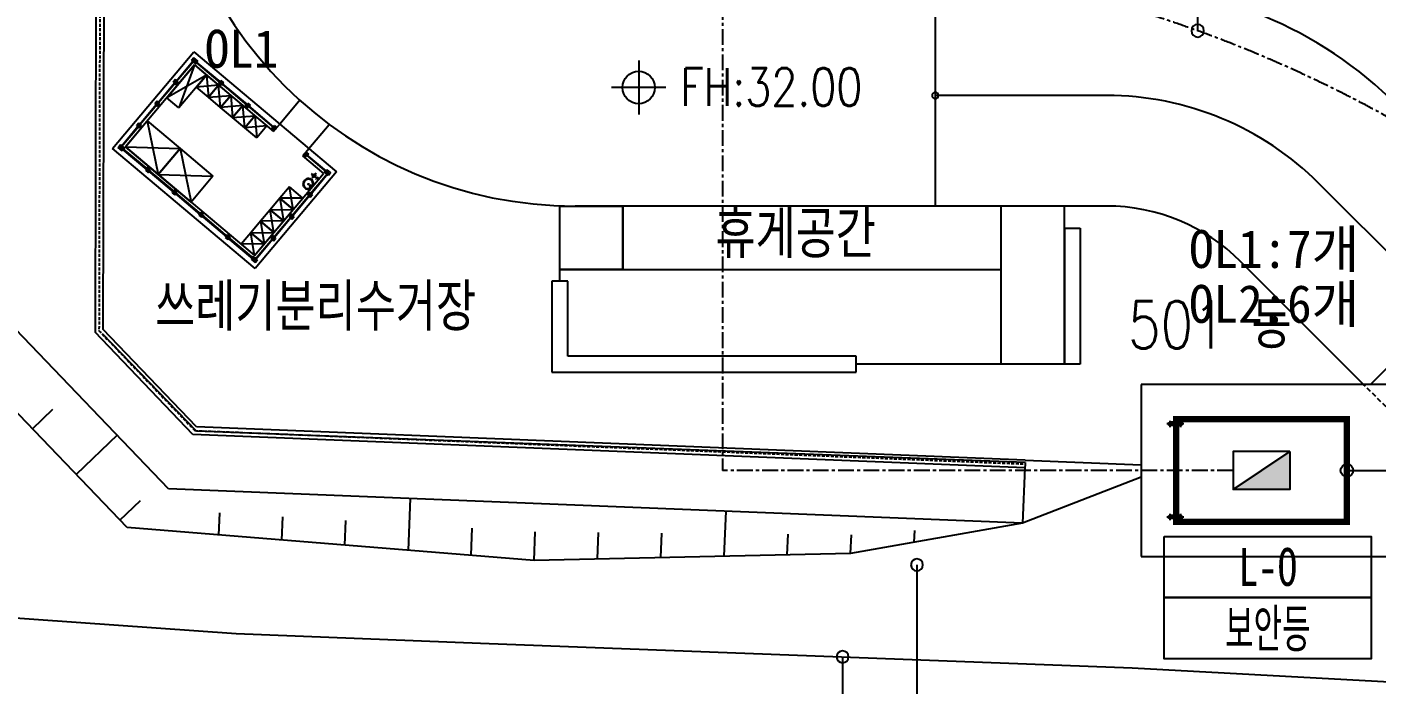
# Model space of a CAD drawing. Header units: millimetres. Extents: x 1145859089 to 1147511753, y -1047484727 to -1047247487.
# Drawn here: x 1146245289 to 1146288014, y -1047451056 to -1047430250 of the extents above; entities that cross this region are included whole.
import ezdxf
from ezdxf.enums import TextEntityAlignment as Align
from ezdxf.xclip import XClip

# ---------------------------------------------------------------- set-up
doc = ezdxf.new("R2010")
doc.units = ezdxf.units.MM
doc.header["$LTSCALE"] = 100
doc.header["$MEASUREMENT"] = 0
doc.header["$XCLIPFRAME"] = 2
for name, pattern in [('CENTERX2', [4, 2.5, -0.5, 0.5, -0.5]), ('단지배치도$0$HID', [2.3, 1.5, -0.8]), ('단지배치도$0$HIDDEN', [9.525, 6.35, -3.175])]:
    doc.linetypes.add(name, pattern=pattern)
doc.layers.get('0').update_dxf_attribs({"linetype": 'CONTINUOUS'})
doc.layers.get('Defpoints').update_dxf_attribs({"linetype": 'CONTINUOUS'})
for name, color, linetype in [('1-PNL', 7, 'CONTINUOUS'), ('1-PNL-NAME', 2, 'CONTINUOUS'), ('L-지중매입', 3, 'CENTERX2'), ('TEXT', 7, 'CONTINUOUS'), ('TEXT-기호', 2, 'CONTINUOUS'), ('XREF', 135, 'CONTINUOUS'), ('단지배치도$0$S240910', 33, 'CONTINUOUS'), ('단지배치도$0$W240910', 135, 'CONTINUOUS')]:
    doc.layers.add(name, color=color, linetype=linetype)
doc.styles.add('단지배치도$0$WS1', font='romans.shx', dxfattribs={"width": 0.8, "bigfont": 'whgtxt.shx'})
doc.styles.add('돋움체', font='DotumChe.ttf')

# ---------------------------------------------------------------- blocks, each defined once
blk = doc.blocks.new('단지배치도$0$zw$9902')
at = {"layer": '단지배치도$0$W240910'}
for p, q in [((-21143, -33356), (-21231, -68547)), ((-20893, -33338), (-20981, -68447)), ((5360, -57550, 0), (5360, -64550, 0)), ((-20679, -62728, 0), (-18104, -59668, 0)), ((-18104, -59668, 0), (-13589, -63466, 0)), ((-18086, -60081, 0), (-20269, -62675, 0)), ((-18962, -61122, 0), (-18086, -60081, 0)), ((-18668, -60594, 0), (-18125, -59948, 0)), ((-18109, -59961, 0), (-18653, -60607, 0)), ((-18106, -59856, 0), (-18176, -59940, 0)), ((-18176, -59940, 0), (-18144, -59967, 0)), ((-18172, -59940, 0), (-18105, -59860, 0)), ((-18144, -59963, 0), (-18172, -59940, 0)), ((-18127, -59943, 0), (-18144, -59963, 0)), ((-18144, -59967, 0), (-18126, -59947, 0)), ((-18134, -59936, 0), (-18102, -59898, 0)), ((-18058, -60001, 0), (-18134, -59936, 0)), ((-18130, -59936, 0), (-18101, -59903, 0)), ((-18058, -59996, 0), (-18130, -59936, 0)), ((-18030, -59963, 0), (-18130, -59936, 0)), ((-18103, -59962, 0), (-18127, -59943, 0)), ((-18126, -59947, 0), (-18107, -59963, 0)), ((-18125, -59948, 0), (-18109, -59961, 0)), ((-18107, -59963, 0), (-18125, -59983, 0)), ((-18125, -59983, 0), (-18054, -60043, 0)), ((-18120, -59983, 0), (-18103, -59962, 0)), ((-18054, -60039, 0), (-18120, -59983, 0)), ((-17983, -59959, 0), (-18106, -59856, 0)), ((-18105, -59860, 0), (-17987, -59959, 0)), ((-18102, -59898, 0), (-18025, -59963, 0)), ((-18101, -59903, 0), (-18030, -59963, 0)), ((-18101, -59903, 0), (-18058, -59996, 0)), ((-18086, -60081, 0), (-15580, -62190, 0)), ((-18086, -60081, 0), (-17704, -60403, 0)), ((-18025, -59963, 0), (-18058, -60001, 0)), ((-18030, -59963, 0), (-18058, -59996, 0)), ((-18031, -60011, 0), (-18054, -60039, 0)), ((-18054, -60043, 0), (-18027, -60011, 0)), ((-18031, -59970, 0), (-18051, -59994, 0)), ((-18051, -59994, 0), (-18031, -60011, 0)), ((-18047, -59993, 0), (-18031, -59974, 0)), ((-18027, -60011, 0), (-18047, -59993, 0)), ((-18029, -59979, 0), (-18042, -59994, 0)), ((-18042, -59994, 0), (-17266, -60647, 0)), ((-18011, -59987, 0), (-18031, -59970, 0)), ((-18031, -59974, 0), (-18010, -59991, 0)), ((-17253, -60632, 0), (-18029, -59979, 0)), ((-17987, -59959, 0), (-18011, -59987, 0)), ((-18010, -59991, 0), (-17983, -59959, 0)), ((-4026, -59940), (-4026, -61655)), ((-19247, -61283, 0), (-18704, -60637, 0)), ((-18689, -60650, 0), (-19232, -61296, 0)), ((-18685, -60545, 0), (-18756, -60629, 0)), ((-18756, -60629, 0), (-18723, -60656, 0)), ((-18685, -60549, 0), (-18752, -60628, 0)), ((-18752, -60628, 0), (-18724, -60652, 0)), ((-18724, -60652, 0), (-18706, -60631, 0)), ((-18723, -60656, 0), (-18706, -60635, 0)), ((-18681, -60587, 0), (-18713, -60625, 0)), ((-18713, -60625, 0), (-18675, -60657, 0)), ((-18681, -60590, 0), (-18710, -60625, 0)), ((-18710, -60625, 0), (-18646, -60619, 0)), ((-18710, -60625, 0), (-18676, -60654, 0)), ((-18706, -60631, 0), (-18682, -60651, 0)), ((-18706, -60635, 0), (-18687, -60652, 0)), ((-18687, -60652, 0), (-18704, -60672, 0)), ((-18682, -60651, 0), (-18700, -60672, 0)), ((-18652, -60572, 0), (-18685, -60545, 0)), ((-18657, -60572, 0), (-18685, -60549, 0)), ((-18643, -60619, 0), (-18681, -60587, 0)), ((-18646, -60619, 0), (-18681, -60590, 0)), ((-18681, -60590, 0), (-18676, -60654, 0)), ((-18676, -60654, 0), (-18646, -60619, 0)), ((-18675, -60657, 0), (-18643, -60619, 0)), ((-18674, -60593, 0), (-18657, -60572, 0)), ((-18650, -60613, 0), (-18674, -60593, 0)), ((-18672, -60700, 0), (-18601, -60615, 0)), ((-18672, -60695, 0), (-18605, -60616, 0)), ((-18670, -60593, 0), (-18652, -60572, 0)), ((-18651, -60609, 0), (-18670, -60593, 0)), ((-18633, -60588, 0), (-18651, -60609, 0)), ((-18633, -60592, 0), (-18650, -60613, 0)), ((-18601, -60615, 0), (-18633, -60588, 0)), ((-18605, -60616, 0), (-18633, -60592, 0)), ((-17704, -60403, 0), (-18579, -61444, 0)), ((-18025, -60786, 0), (-17704, -60403, 0)), ((-17704, -60403, 0), (-17321, -60725, 0)), ((-17704, -60403, 0), (-17643, -61108, 0)), ((-17315, -60664, 0), (-17288, -60632, 0)), ((-17231, -60735, 0), (-17315, -60664, 0)), ((-17311, -60664, 0), (-17288, -60636, 0)), ((-17232, -60731, 0), (-17311, -60664, 0)), ((-17288, -60632, 0), (-17267, -60649, 0)), ((-17288, -60636, 0), (-17267, -60653, 0)), ((-17273, -60661, 0), (-17241, -60622, 0)), ((-17235, -60693, 0), (-17273, -60661, 0)), ((-17272, -60613, 0), (-17245, -60580, 0)), ((-17251, -60630, 0), (-17272, -60613, 0)), ((-17270, -60660, 0), (-17241, -60626, 0)), ((-17270, -60660, 0), (-17206, -60655, 0)), ((-17235, -60690, 0), (-17270, -60660, 0)), ((-17268, -60612, 0), (-17244, -60584, 0)), ((-17247, -60630, 0), (-17268, -60612, 0)), ((-17267, -60649, 0), (-17251, -60630, 0)), ((-17267, -60653, 0), (-17247, -60630, 0)), ((-17266, -60647, 0), (-17253, -60632, 0)), ((-17245, -60580, 0), (-17161, -60651, 0)), ((-17244, -60584, 0), (-17165, -60651, 0)), ((-17241, -60622, 0), (-17203, -60655, 0)), ((-17241, -60626, 0), (-17206, -60655, 0)), ((-17235, -60690, 0), (-17241, -60626, 0)), ((-17203, -60655, 0), (-17235, -60693, 0)), ((-17206, -60655, 0), (-17235, -60690, 0)), ((-17209, -60662, 0), (-17229, -60686, 0)), ((-17209, -60666, 0), (-17225, -60685, 0)), ((-17210, -60668, 0), (-17223, -60683, 0)), ((-16411, -61340, 0), (-17210, -60668, 0)), ((-17188, -60679, 0), (-17209, -60662, 0)), ((-17188, -60683, 0), (-17209, -60666, 0)), ((-17161, -60651, 0), (-17188, -60683, 0)), ((-17165, -60651, 0), (-17188, -60679, 0)), ((-18704, -60672, 0), (-18672, -60700, 0)), ((-18700, -60672, 0), (-18672, -60695, 0)), ((-17321, -60725, 0), (-18025, -60786, 0)), ((-17643, -61108, 0), (-18025, -60786, 0)), ((-17643, -61108, 0), (-17321, -60725, 0)), ((-17321, -60725, 0), (-17643, -61108, 0)), ((-17643, -61108, 0), (-16938, -61047, 0)), ((-17321, -60725, 0), (-16938, -61047, 0)), ((-17260, -61430, 0), (-17321, -60725, 0)), ((-17260, -61430, 0), (-16938, -61047, 0)), ((-16938, -61047, 0), (-17260, -61430, 0)), ((-17208, -60703, 0), (-17232, -60731, 0)), ((-17204, -60703, 0), (-17231, -60735, 0)), ((-17229, -60686, 0), (-17208, -60703, 0)), ((-17225, -60685, 0), (-17204, -60703, 0)), ((-17223, -60683, 0), (-16424, -61355, 0)), ((-16938, -61047, 0), (-16556, -61369, 0)), ((-16938, -61047, 0), (-16878, -61751, 0)), ((-3168, -60797), (-4883, -60797)), ((10783, -61050), (5360, -61050)), ((-19827, -61972, 0), (-19283, -61326, 0)), ((-19268, -61339, 0), (-19811, -61984, 0)), ((-19264, -61233, 0), (-19335, -61317, 0)), ((-19335, -61317, 0), (-19303, -61345, 0)), ((-19264, -61237, 0), (-19331, -61317, 0)), ((-19331, -61317, 0), (-19303, -61341, 0)), ((-19303, -61341, 0), (-19286, -61320, 0)), ((-19303, -61345, 0), (-19285, -61324, 0)), ((-19261, -61275, 0), (-19293, -61314, 0)), ((-19293, -61314, 0), (-19255, -61346, 0)), ((-19260, -61279, 0), (-19290, -61313, 0)), ((-19290, -61313, 0), (-19226, -61308, 0)), ((-19290, -61313, 0), (-19255, -61343, 0)), ((-19286, -61320, 0), (-19262, -61340, 0)), ((-19285, -61324, 0), (-19266, -61340, 0)), ((-19266, -61340, 0), (-19284, -61361, 0)), ((-19284, -61361, 0), (-19251, -61388, 0)), ((-19283, -61326, 0), (-19268, -61339, 0)), ((-19262, -61340, 0), (-19279, -61360, 0)), ((-19279, -61360, 0), (-19251, -61384, 0)), ((-19232, -61261, 0), (-19264, -61233, 0)), ((-19236, -61261, 0), (-19264, -61237, 0)), ((-19222, -61308, 0), (-19261, -61275, 0)), ((-19226, -61308, 0), (-19260, -61279, 0)), ((-19260, -61279, 0), (-19255, -61343, 0)), ((-19255, -61346, 0), (-19222, -61308, 0)), ((-19255, -61343, 0), (-19226, -61308, 0)), ((-19253, -61282, 0), (-19236, -61261, 0)), ((-19230, -61302, 0), (-19253, -61282, 0)), ((-19251, -61388, 0), (-19180, -61304, 0)), ((-19251, -61384, 0), (-19184, -61304, 0)), ((-19249, -61281, 0), (-19232, -61261, 0)), ((-19230, -61297, 0), (-19249, -61281, 0)), ((-19232, -61296, 0), (-19247, -61283, 0)), ((-19213, -61277, 0), (-19230, -61297, 0)), ((-19212, -61281, 0), (-19230, -61302, 0)), ((-19180, -61304, 0), (-19213, -61277, 0)), ((-19184, -61304, 0), (-19212, -61281, 0)), ((-18579, -61444, 0), (-18962, -61122, 0)), ((-17260, -61430, 0), (-17643, -61108, 0)), ((-16556, -61369, 0), (-17260, -61430, 0)), ((-16878, -61751, 0), (-17260, -61430, 0)), ((-16878, -61751, 0), (-16556, -61369, 0)), ((-16556, -61369, 0), (-16878, -61751, 0)), ((-16556, -61369, 0), (-16173, -61691, 0)), ((-16495, -62073, 0), (-16556, -61369, 0)), ((-16474, -61372, 0), (-16446, -61340, 0)), ((-16390, -61443, 0), (-16474, -61372, 0)), ((-16470, -61372, 0), (-16446, -61344, 0)), ((-16390, -61439, 0), (-16470, -61372, 0)), ((-16446, -61340, 0), (-16426, -61357, 0)), ((-16446, -61344, 0), (-16425, -61362, 0)), ((-16431, -61369, 0), (-16399, -61331, 0)), ((-16393, -61401, 0), (-16431, -61369, 0)), ((-16430, -61321, 0), (-16403, -61288, 0)), ((-16410, -61338, 0), (-16430, -61321, 0)), ((-16428, -61369, 0), (-16399, -61334, 0)), ((-16428, -61369, 0), (-16364, -61363, 0)), ((-16394, -61398, 0), (-16428, -61369, 0)), ((-16426, -61320, 0), (-16403, -61293, 0)), ((-16405, -61338, 0), (-16426, -61320, 0)), ((-16426, -61357, 0), (-16410, -61338, 0)), ((-16425, -61362, 0), (-16405, -61338, 0)), ((-16424, -61355, 0), (-16411, -61340, 0)), ((-16403, -61288, 0), (-16319, -61359, 0)), ((-16403, -61293, 0), (-16323, -61359, 0)), ((-16399, -61331, 0), (-16361, -61363, 0)), ((-16399, -61334, 0), (-16364, -61363, 0)), ((-16394, -61398, 0), (-16399, -61334, 0)), ((-16364, -61363, 0), (-16394, -61398, 0)), ((-16361, -61363, 0), (-16393, -61401, 0)), ((-16362, -61411, 0), (-16390, -61443, 0)), ((-16366, -61411, 0), (-16390, -61439, 0)), ((-16367, -61370, 0), (-16387, -61394, 0)), ((-16387, -61394, 0), (-16366, -61411, 0)), ((-16367, -61374, 0), (-16383, -61393, 0)), ((-16383, -61393, 0), (-16362, -61411, 0)), ((-16368, -61376, 0), (-16381, -61391, 0)), ((-16381, -61391, 0), (-15582, -62064, 0)), ((-15570, -62048, 0), (-16368, -61376, 0)), ((-16347, -61387, 0), (-16367, -61370, 0)), ((-16346, -61392, 0), (-16367, -61374, 0)), ((-16323, -61359, 0), (-16347, -61387, 0)), ((-16319, -61359, 0), (-16346, -61392, 0)), ((-20269, -62675, 0), (-19580, -61857, 0)), ((-19844, -61922, 0), (-19915, -62006, 0)), ((-19843, -61926, 0), (-19910, -62006, 0)), ((-19811, -61949, 0), (-19844, -61922, 0)), ((-19815, -61950, 0), (-19843, -61926, 0)), ((-19833, -61970, 0), (-19815, -61950, 0)), ((-19829, -61970, 0), (-19811, -61949, 0)), ((-19580, -61857, 0), (-18539, -62732, 0)), ((-16878, -61751, 0), (-16173, -61691, 0)), ((-16495, -62073, 0), (-16878, -61751, 0)), ((-16495, -62073, 0), (-16173, -61691, 0)), ((-16173, -61691, 0), (-16495, -62073, 0)), ((-16173, -61691, 0), (-15790, -62013, 0)), ((-16173, -61691, 0), (-16112, -62395, 0)), ((-20406, -62660, 0), (-19863, -62014, 0)), ((-19847, -62027, 0), (-20391, -62673, 0)), ((-19915, -62006, 0), (-19882, -62033, 0)), ((-19910, -62006, 0), (-19882, -62029, 0)), ((-19882, -62029, 0), (-19865, -62009, 0)), ((-19882, -62033, 0), (-19865, -62013, 0)), ((-19840, -61964, 0), (-19872, -62002, 0)), ((-19872, -62002, 0), (-19834, -62035, 0)), ((-19840, -61967, 0), (-19869, -62002, 0)), ((-19869, -62002, 0), (-19805, -61997, 0)), ((-19869, -62002, 0), (-19834, -62031, 0)), ((-19865, -62009, 0), (-19841, -62029, 0)), ((-19865, -62013, 0), (-19846, -62029, 0)), ((-19863, -62014, 0), (-19847, -62027, 0)), ((-19846, -62029, 0), (-19863, -62050, 0)), ((-19863, -62050, 0), (-19830, -62077, 0)), ((-19841, -62029, 0), (-19859, -62049, 0)), ((-19859, -62049, 0), (-19831, -62073, 0)), ((-19802, -61996, 0), (-19840, -61964, 0)), ((-19805, -61997, 0), (-19840, -61967, 0)), ((-19840, -61967, 0), (-19834, -62031, 0)), ((-19834, -62035, 0), (-19802, -61996, 0)), ((-19834, -62031, 0), (-19805, -61997, 0)), ((-19809, -61990, 0), (-19833, -61970, 0)), ((-19831, -62073, 0), (-19764, -61993, 0)), ((-19830, -62077, 0), (-19760, -61993, 0)), ((-19809, -61986, 0), (-19829, -61970, 0)), ((-19811, -61984, 0), (-19827, -61972, 0)), ((-19792, -61965, 0), (-19809, -61986, 0)), ((-19792, -61970, 0), (-19809, -61990, 0)), ((-19760, -61993, 0), (-19792, -61965, 0)), ((-19764, -61993, 0), (-19792, -61970, 0)), ((-15790, -62013, 0), (-16495, -62073, 0)), ((-16112, -62395, 0), (-16495, -62073, 0)), ((-15790, -62013, 0), (-16112, -62395, 0)), ((-15632, -62081, 0), (-15605, -62048, 0)), ((-15548, -62151, 0), (-15632, -62081, 0)), ((-15628, -62080, 0), (-15604, -62052, 0)), ((-15548, -62147, 0), (-15628, -62080, 0)), ((-15605, -62048, 0), (-15584, -62065, 0)), ((-15604, -62052, 0), (-15584, -62070, 0)), ((-15590, -62077, 0), (-15558, -62039, 0)), ((-15552, -62109, 0), (-15590, -62077, 0)), ((-15589, -62029, 0), (-15561, -61996, 0)), ((-15568, -62046, 0), (-15589, -62029, 0)), ((-15587, -62077, 0), (-15557, -62042, 0)), ((-15587, -62077, 0), (-15523, -62071, 0)), ((-15552, -62106, 0), (-15587, -62077, 0)), ((-15584, -62029, 0), (-15561, -62001, 0)), ((-15564, -62046, 0), (-15584, -62029, 0)), ((-15584, -62065, 0), (-15568, -62046, 0)), ((-15584, -62070, 0), (-15564, -62046, 0)), ((-15582, -62064, 0), (-15570, -62048, 0)), ((-15548, -62151, 0), (-15580, -62190, 0)), ((-15561, -61996, 0), (-15477, -62067, 0)), ((-15561, -62001, 0), (-15481, -62068, 0)), ((-15558, -62039, 0), (-15519, -62071, 0)), ((-15557, -62042, 0), (-15523, -62071, 0)), ((-15552, -62106, 0), (-15557, -62042, 0)), ((-15519, -62071, 0), (-15552, -62109, 0)), ((-15523, -62071, 0), (-15552, -62106, 0)), ((-15521, -62119, 0), (-15548, -62151, 0)), ((-15525, -62119, 0), (-15548, -62147, 0)), ((-15505, -62096, 0), (-15525, -62119, 0)), ((-15504, -62100, 0), (-15521, -62119, 0)), ((-15481, -62068, 0), (-15505, -62096, 0)), ((-15477, -62067, 0), (-15504, -62100, 0)), ((-15477, -62067, 0), (-15384, -61956, 0)), ((-16164, -66527, 0), (-20679, -62728, 0)), ((-20494, -62695, 0), (-20423, -62611, 0)), ((-20372, -62798, 0), (-20494, -62695, 0)), ((-20423, -62615, 0), (-20490, -62694, 0)), ((-20490, -62694, 0), (-20372, -62794, 0)), ((-20420, -62653, 0), (-20452, -62691, 0)), ((-20452, -62691, 0), (-20375, -62756, 0)), ((-20419, -62657, 0), (-20447, -62691, 0)), ((-20447, -62691, 0), (-20376, -62751, 0)), ((-20447, -62691, 0), (-20348, -62718, 0)), ((-20423, -62611, 0), (-20391, -62638, 0)), ((-20395, -62638, 0), (-20423, -62615, 0)), ((-20343, -62717, 0), (-20420, -62653, 0)), ((-20348, -62718, 0), (-20419, -62657, 0)), ((-20376, -62751, 0), (-20419, -62657, 0)), ((-20412, -62659, 0), (-20395, -62638, 0)), ((-20389, -62679, 0), (-20412, -62659, 0)), ((-20391, -62638, 0), (-20408, -62659, 0)), ((-20408, -62659, 0), (-20389, -62675, 0)), ((-20391, -62673, 0), (-20406, -62660, 0)), ((-20389, -62675, 0), (-20372, -62654, 0)), ((-20371, -62658, 0), (-20389, -62679, 0)), ((-20376, -62751, 0), (-20348, -62718, 0)), ((-20375, -62756, 0), (-20343, -62717, 0)), ((-20372, -62654, 0), (-20301, -62714, 0)), ((-20344, -62765, 0), (-20372, -62798, 0)), ((-20372, -62794, 0), (-20348, -62766, 0)), ((-20305, -62714, 0), (-20371, -62658, 0)), ((-20369, -62748, 0), (-20349, -62725, 0)), ((-20348, -62766, 0), (-20369, -62748, 0)), ((-20349, -62729, 0), (-20365, -62748, 0)), ((-20365, -62748, 0), (-20344, -62765, 0)), ((-20359, -62749, 0), (-20347, -62734, 0)), ((-19584, -63402, 0), (-20359, -62749, 0)), ((-20349, -62725, 0), (-20328, -62742, 0)), ((-20328, -62746, 0), (-20349, -62729, 0)), ((-20347, -62734, 0), (-19571, -63387, 0)), ((-20328, -62742, 0), (-20305, -62714, 0)), ((-20301, -62714, 0), (-20328, -62746, 0)), ((-20269, -62675, 0), (-16182, -66113, 0)), ((-19228, -63551, 0), (-20269, -62675, 0)), ((-19228, -63551, 0), (-18539, -62732, 0)), ((-18539, -62732, 0), (-19228, -63551, 0)), ((-18539, -62732, 0), (-17498, -63608, 0)), ((-14559, -62840, 0), (-14465, -62729, 0)), ((-14630, -62924, 0), (-14662, -62962, 0)), ((-14662, -62962, 0), (-14000, -63519, 0)), ((-14630, -62924, 0), (-14602, -62891, 0)), ((-14545, -62995, 0), (-14630, -62924, 0)), ((-14625, -62924, 0), (-14602, -62896, 0)), ((-14546, -62991, 0), (-14625, -62924, 0)), ((-14602, -62891, 0), (-14586, -62872, 0)), ((-14602, -62896, 0), (-14582, -62872, 0)), ((-14587, -62920, 0), (-14555, -62882, 0)), ((-14549, -62953, 0), (-14587, -62920, 0)), ((-14586, -62872, 0), (-14559, -62840, 0)), ((-14584, -62920, 0), (-14555, -62885, 0)), ((-14584, -62920, 0), (-14520, -62915, 0)), ((-14549, -62949, 0), (-14584, -62920, 0)), ((-14582, -62872, 0), (-14558, -62844, 0)), ((-14559, -62840, 0), (-14475, -62911, 0)), ((-14558, -62844, 0), (-14479, -62911, 0)), ((-14555, -62882, 0), (-14517, -62914, 0)), ((-14555, -62885, 0), (-14520, -62915, 0)), ((-14549, -62949, 0), (-14555, -62885, 0)), ((-14517, -62914, 0), (-14549, -62953, 0)), ((-14520, -62915, 0), (-14549, -62949, 0)), ((-14522, -62963, 0), (-14546, -62991, 0)), ((-14518, -62962, 0), (-14545, -62995, 0)), ((-14523, -62922, 0), (-14543, -62945, 0)), ((-14543, -62945, 0), (-14522, -62963, 0)), ((-14523, -62926, 0), (-14539, -62945, 0)), ((-14539, -62945, 0), (-14518, -62962, 0)), ((-14524, -62928, 0), (-14537, -62943, 0)), ((-14537, -62943, 0), (-13918, -63464, 0)), ((-13905, -63449, 0), (-14524, -62928, 0)), ((-14502, -62939, 0), (-14523, -62922, 0)), ((-14502, -62943, 0), (-14523, -62926, 0)), ((-14475, -62911, 0), (-14502, -62943, 0)), ((-14479, -62911, 0), (-14502, -62939, 0)), ((-19606, -63387, 0), (-19633, -63419, 0)), ((-19633, -63419, 0), (-19549, -63490, 0)), ((-19605, -63391, 0), (-19629, -63419, 0)), ((-19629, -63419, 0), (-19549, -63486, 0)), ((-19585, -63404, 0), (-19606, -63387, 0)), ((-19585, -63408, 0), (-19605, -63391, 0)), ((-19559, -63377, 0), (-19591, -63415, 0)), ((-19591, -63415, 0), (-19553, -63448, 0)), ((-19562, -63335, 0), (-19590, -63367, 0)), ((-19590, -63367, 0), (-19569, -63385, 0)), ((-19558, -63380, 0), (-19588, -63415, 0)), ((-19524, -63410, 0), (-19588, -63415, 0)), ((-19588, -63415, 0), (-19553, -63444, 0)), ((-19562, -63339, 0), (-19585, -63367, 0)), ((-19585, -63367, 0), (-19565, -63384, 0)), ((-19565, -63384, 0), (-19585, -63408, 0)), ((-19569, -63385, 0), (-19585, -63404, 0)), ((-19571, -63387, 0), (-19584, -63402, 0)), ((-19478, -63406, 0), (-19562, -63335, 0)), ((-19482, -63406, 0), (-19562, -63339, 0)), ((-19520, -63409, 0), (-19559, -63377, 0)), ((-19524, -63410, 0), (-19558, -63380, 0)), ((-19558, -63380, 0), (-19553, -63444, 0)), ((-19553, -63448, 0), (-19520, -63409, 0)), ((-19553, -63444, 0), (-19524, -63410, 0)), ((-19549, -63490, 0), (-19522, -63457, 0)), ((-19549, -63486, 0), (-19526, -63458, 0)), ((-19546, -63440, 0), (-19527, -63417, 0)), ((-19526, -63458, 0), (-19546, -63440, 0)), ((-19542, -63440, 0), (-19526, -63421, 0)), ((-19522, -63457, 0), (-19542, -63440, 0)), ((-19541, -63438, 0), (-19528, -63423, 0)), ((-18742, -64110, 0), (-19541, -63438, 0)), ((-19528, -63423, 0), (-18729, -64095, 0)), ((-19527, -63417, 0), (-19506, -63434, 0)), ((-19526, -63421, 0), (-19506, -63438, 0)), ((-19506, -63438, 0), (-19478, -63406, 0)), ((-19506, -63434, 0), (-19482, -63406, 0)), ((-18187, -64426, 0), (-19228, -63551, 0)), ((-17498, -63608, 0), (-18187, -64426, 0)), ((-16182, -66113, 0), (-14000, -63519, 0)), ((-13589, -63466, 0), (-16164, -66527, 0)), ((-14421, -64167, 0), (-13878, -63521, 0)), ((-13862, -63534, 0), (-14406, -64180, 0)), ((-14223, -63652, 0), (-14376, -63523, 0)), ((-14235, -63511, 0), (-14364, -63664, 0)), ((-14232, -63663, 0), (-14213, -63640, 0)), ((-14213, -63640, 0), (-14202, -63650, 0)), ((-14202, -63650, 0), (-14185, -63631, 0)), ((-14170, -63644, 0), (-14186, -63663, 0)), ((-14185, -63631, 0), (-14170, -63644, 0)), ((-13968, -63481, 0), (-13940, -63448, 0)), ((-13897, -63540, 0), (-13968, -63481, 0)), ((-13964, -63481, 0), (-13940, -63453, 0)), ((-13897, -63536, 0), (-13964, -63481, 0)), ((-13940, -63448, 0), (-13920, -63466, 0)), ((-13940, -63453, 0), (-13919, -63470, 0)), ((-13893, -63439, 0), (-13925, -63477, 0)), ((-13925, -63477, 0), (-13849, -63542, 0)), ((-13924, -63429, 0), (-13897, -63397, 0)), ((-13904, -63447, 0), (-13924, -63429, 0)), ((-13893, -63443, 0), (-13921, -63477, 0)), ((-13921, -63477, 0), (-13849, -63537, 0)), ((-13821, -63504, 0), (-13921, -63477, 0)), ((-13920, -63429, 0), (-13897, -63401, 0)), ((-13899, -63446, 0), (-13920, -63429, 0)), ((-13920, -63466, 0), (-13904, -63447, 0)), ((-13919, -63470, 0), (-13899, -63446, 0)), ((-13918, -63464, 0), (-13905, -63449, 0)), ((-13897, -63397, 0), (-13774, -63500, 0)), ((-13897, -63401, 0), (-13779, -63500, 0)), ((-13880, -63516, 0), (-13897, -63536, 0)), ((-13880, -63520, 0), (-13897, -63540, 0)), ((-13817, -63503, 0), (-13893, -63439, 0)), ((-13821, -63504, 0), (-13893, -63443, 0)), ((-13893, -63443, 0), (-13849, -63537, 0)), ((-13856, -63535, 0), (-13880, -63516, 0)), ((-13860, -63536, 0), (-13880, -63520, 0)), ((-13878, -63521, 0), (-13862, -63534, 0)), ((-13878, -63557, 0), (-13860, -63536, 0)), ((-13845, -63584, 0), (-13878, -63557, 0)), ((-13874, -63556, 0), (-13856, -63535, 0)), ((-13846, -63580, 0), (-13874, -63556, 0)), ((-13849, -63542, 0), (-13817, -63503, 0)), ((-13849, -63537, 0), (-13821, -63504, 0)), ((-13779, -63500, 0), (-13846, -63580, 0)), ((-13774, -63500, 0), (-13845, -63584, 0)), ((-18717, -64085, 0), (-18749, -64124, 0)), ((-18721, -64043, 0), (-18748, -64076, 0)), ((-18748, -64076, 0), (-18727, -64093, 0)), ((-18720, -64047, 0), (-18744, -64075, 0)), ((-18744, -64075, 0), (-18723, -64093, 0)), ((-18636, -64114, 0), (-18721, -64043, 0)), ((-18641, -64114, 0), (-18720, -64047, 0)), ((-18679, -64117, 0), (-18717, -64085, 0)), ((-15074, -63942, 0), (-15380, -64305, 0)), ((-14653, -64296, 0), (-15074, -63942, 0)), ((-14959, -64659, 0), (-15074, -63942, 0)), ((-14442, -63936, 0), (-14426, -63917, 0)), ((-14427, -63949, 0), (-14442, -63936, 0)), ((-14438, -63908, 0), (-14419, -63885, 0)), ((-14426, -63917, 0), (-14438, -63908, 0)), ((-14411, -63930, 0), (-14427, -63949, 0)), ((-14419, -63885, 0), (-14407, -63894, 0)), ((-14373, -63962, 0), (-14411, -63930, 0)), ((-14407, -63894, 0), (-14391, -63875, 0)), ((-14376, -63888, 0), (-14392, -63907, 0)), ((-14392, -63907, 0), (-14353, -63939, 0)), ((-14391, -63875, 0), (-14376, -63888, 0)), ((-14353, -63939, 0), (-14373, -63962, 0)), ((-14237, -63692, 0), (-14221, -63673, 0)), ((-14222, -63705, 0), (-14237, -63692, 0)), ((-14221, -63673, 0), (-14232, -63663, 0)), ((-14206, -63686, 0), (-14222, -63705, 0)), ((-14167, -63718, 0), (-14206, -63686, 0)), ((-14186, -63663, 0), (-14148, -63695, 0)), ((-14148, -63695, 0), (-14167, -63718, 0)), ((21499, -67831, 0), (17500, -63832)), ((-18764, -64095, 0), (-18791, -64127, 0)), ((-18791, -64127, 0), (-18707, -64198, 0)), ((-18764, -64099, 0), (-18787, -64127, 0)), ((-18787, -64127, 0), (-18708, -64194, 0)), ((-18743, -64112, 0), (-18764, -64095, 0)), ((-18743, -64116, 0), (-18764, -64099, 0)), ((-18749, -64124, 0), (-18711, -64156, 0)), ((-18717, -64089, 0), (-18746, -64123, 0)), ((-18682, -64118, 0), (-18746, -64123, 0)), ((-18746, -64123, 0), (-18711, -64153, 0)), ((-18727, -64093, 0), (-18743, -64112, 0)), ((-18723, -64093, 0), (-18743, -64116, 0)), ((-18729, -64095, 0), (-18742, -64110, 0)), ((-18682, -64118, 0), (-18717, -64089, 0)), ((-18717, -64089, 0), (-18711, -64153, 0)), ((-18711, -64156, 0), (-18679, -64117, 0)), ((-18711, -64153, 0), (-18682, -64118, 0)), ((-18708, -64194, 0), (-18684, -64166, 0)), ((-18707, -64198, 0), (-18680, -64165, 0)), ((-18705, -64148, 0), (-18685, -64125, 0)), ((-18684, -64166, 0), (-18705, -64148, 0)), ((-18701, -64148, 0), (-18684, -64129, 0)), ((-18680, -64165, 0), (-18701, -64148, 0)), ((-18699, -64146, 0), (-18686, -64131, 0)), ((-17900, -64818, 0), (-18699, -64146, 0)), ((-18686, -64131, 0), (-17887, -64803, 0)), ((-18685, -64125, 0), (-18664, -64142, 0)), ((-18684, -64129, 0), (-18664, -64146, 0)), ((-18664, -64146, 0), (-18636, -64114, 0)), ((-18664, -64142, 0), (-18641, -64114, 0)), ((-15380, -64305, 0), (-15686, -64669, 0)), ((-14653, -64296, 0), (-15380, -64305, 0)), ((-14959, -64659, 0), (-15380, -64305, 0)), ((-15380, -64305, 0), (-14959, -64659, 0)), ((-15380, -64305, 0), (-15265, -65023, 0)), ((-15000, -64856, 0), (-14457, -64210, 0)), ((-14442, -64223, 0), (-14985, -64869, 0)), ((-14959, -64659, 0), (-14653, -64296, 0)), ((-14438, -64118, 0), (-14509, -64202, 0)), ((-14509, -64202, 0), (-14476, -64229, 0)), ((-14438, -64122, 0), (-14505, -64201, 0)), ((-14505, -64201, 0), (-14477, -64225, 0)), ((-14477, -64225, 0), (-14459, -64204, 0)), ((-14476, -64229, 0), (-14459, -64208, 0)), ((-14434, -64160, 0), (-14467, -64198, 0)), ((-14467, -64198, 0), (-14428, -64230, 0)), ((-14434, -64163, 0), (-14463, -64198, 0)), ((-14463, -64198, 0), (-14399, -64192, 0)), ((-14463, -64198, 0), (-14429, -64227, 0)), ((-14459, -64204, 0), (-14436, -64224, 0)), ((-14459, -64208, 0), (-14440, -64225, 0)), ((-14440, -64225, 0), (-14457, -64245, 0)), ((-14457, -64245, 0), (-14425, -64273, 0)), ((-14436, -64224, 0), (-14453, -64245, 0)), ((-14453, -64245, 0), (-14425, -64268, 0)), ((-14406, -64145, 0), (-14438, -64118, 0)), ((-14410, -64145, 0), (-14438, -64122, 0)), ((-14396, -64192, 0), (-14434, -64160, 0)), ((-14399, -64192, 0), (-14434, -64163, 0)), ((-14434, -64163, 0), (-14429, -64227, 0)), ((-14429, -64227, 0), (-14399, -64192, 0)), ((-14428, -64230, 0), (-14396, -64192, 0)), ((-14427, -64166, 0), (-14410, -64145, 0)), ((-14403, -64186, 0), (-14427, -64166, 0)), ((-14425, -64273, 0), (-14354, -64188, 0)), ((-14425, -64268, 0), (-14358, -64189, 0)), ((-14423, -64166, 0), (-14406, -64145, 0)), ((-14404, -64182, 0), (-14423, -64166, 0)), ((-14386, -64161, 0), (-14404, -64182, 0)), ((-14386, -64165, 0), (-14403, -64186, 0)), ((-14354, -64188, 0), (-14386, -64161, 0)), ((-14358, -64189, 0), (-14386, -64165, 0)), ((-17922, -64803, 0), (-17950, -64835, 0)), ((-17950, -64835, 0), (-17866, -64906, 0)), ((-17922, -64807, 0), (-17945, -64835, 0)), ((-17945, -64835, 0), (-17866, -64902, 0)), ((-17902, -64820, 0), (-17922, -64803, 0)), ((-17901, -64824, 0), (-17922, -64807, 0)), ((-17875, -64793, 0), (-17907, -64832, 0)), ((-17907, -64832, 0), (-17869, -64864, 0)), ((-17879, -64751, 0), (-17906, -64784, 0)), ((-17906, -64784, 0), (-17886, -64801, 0)), ((-17875, -64797, 0), (-17904, -64831, 0)), ((-17840, -64826, 0), (-17904, -64831, 0)), ((-17904, -64831, 0), (-17869, -64861, 0)), ((-17879, -64755, 0), (-17902, -64783, 0)), ((-17902, -64783, 0), (-17881, -64801, 0)), ((-17886, -64801, 0), (-17902, -64820, 0)), ((-17881, -64801, 0), (-17901, -64824, 0)), ((-17887, -64803, 0), (-17900, -64818, 0)), ((-17795, -64822, 0), (-17879, -64751, 0)), ((-17799, -64822, 0), (-17879, -64755, 0)), ((-17837, -64826, 0), (-17875, -64793, 0)), ((-17840, -64826, 0), (-17875, -64797, 0)), ((-17875, -64797, 0), (-17869, -64861, 0)), ((-17869, -64864, 0), (-17837, -64826, 0)), ((-17869, -64861, 0), (-17840, -64826, 0)), ((-17866, -64906, 0), (-17838, -64874, 0)), ((-17866, -64902, 0), (-17842, -64874, 0)), ((-17863, -64857, 0), (-17843, -64833, 0)), ((-17842, -64874, 0), (-17863, -64857, 0)), ((-17859, -64856, 0), (-17843, -64837, 0)), ((-17838, -64874, 0), (-17859, -64856, 0)), ((-17857, -64854, 0), (-17844, -64839, 0)), ((-17058, -65526, 0), (-17857, -64854, 0)), ((-17844, -64839, 0), (-17045, -65511, 0)), ((-17843, -64833, 0), (-17822, -64850, 0)), ((-17843, -64837, 0), (-17822, -64855, 0)), ((-17822, -64855, 0), (-17795, -64822, 0)), ((-17822, -64850, 0), (-17799, -64822, 0)), ((-15686, -64669, 0), (-15992, -65032, 0)), ((-15686, -64669, 0), (-14959, -64659, 0)), ((-15265, -65023, 0), (-15686, -64669, 0)), ((-15686, -64669, 0), (-15265, -65023, 0)), ((-15571, -65386, 0), (-15686, -64669, 0)), ((-15580, -65545, 0), (-15036, -64899, 0)), ((-15021, -64912, 0), (-15565, -65557, 0)), ((-15265, -65023, 0), (-14959, -64659, 0)), ((-15017, -64806, 0), (-15088, -64890, 0)), ((-15088, -64890, 0), (-15056, -64918, 0)), ((-15017, -64810, 0), (-15084, -64890, 0)), ((-15084, -64890, 0), (-15056, -64914, 0)), ((-15056, -64914, 0), (-15039, -64893, 0)), ((-15056, -64918, 0), (-15038, -64897, 0)), ((-15014, -64849, 0), (-15046, -64887, 0)), ((-15046, -64887, 0), (-15008, -64919, 0)), ((-15014, -64852, 0), (-15043, -64887, 0)), ((-15043, -64887, 0), (-14979, -64881, 0)), ((-15043, -64887, 0), (-15008, -64916, 0)), ((-15039, -64893, 0), (-15015, -64913, 0)), ((-15038, -64897, 0), (-15019, -64913, 0)), ((-15019, -64913, 0), (-15037, -64934, 0)), ((-15037, -64934, 0), (-15004, -64961, 0)), ((-15036, -64899, 0), (-15021, -64912, 0)), ((-15015, -64913, 0), (-15032, -64934, 0)), ((-15032, -64934, 0), (-15004, -64957, 0)), ((-14985, -64834, 0), (-15017, -64806, 0)), ((-14989, -64834, 0), (-15017, -64810, 0)), ((-14976, -64881, 0), (-15014, -64849, 0)), ((-14979, -64881, 0), (-15014, -64852, 0)), ((-15014, -64852, 0), (-15008, -64916, 0)), ((-15008, -64919, 0), (-14976, -64881, 0)), ((-15008, -64916, 0), (-14979, -64881, 0)), ((-15007, -64855, 0), (-14989, -64834, 0)), ((-14983, -64875, 0), (-15007, -64855, 0)), ((-15004, -64961, 0), (-14933, -64877, 0)), ((-15004, -64957, 0), (-14938, -64877, 0)), ((-15002, -64854, 0), (-14985, -64834, 0)), ((-14983, -64870, 0), (-15002, -64854, 0)), ((-14985, -64869, 0), (-15000, -64856, 0)), ((-14966, -64850, 0), (-14983, -64870, 0)), ((-14965, -64854, 0), (-14983, -64875, 0)), ((-14933, -64877, 0), (-14966, -64850, 0)), ((-14938, -64877, 0), (-14965, -64854, 0)), ((-6522, -66934, 0), (-6522, -64550, 0)), ((-6522, -64550, 0), (-4522, -64550, 0)), ((-6522, -66559, 0), (-6522, -64550, 0)), ((10783, -64550), (-6040, -64550)), ((-4522, -66559, 0), (-4522, -64550, 0)), ((-4522, -64550, 0), (-4522, -66559, 0)), ((7449, -69559, 0), (7449, -64559, 0)), ((7449, -69559, 0), (7449, -64559, 0)), ((9449, -69559, 0), (9449, -64559, 0)), ((-15992, -65032, 0), (-16297, -65396, 0)), ((-15265, -65023, 0), (-15992, -65032, 0)), ((-15992, -65032, 0), (-15571, -65386, 0)), ((-15571, -65386, 0), (-15992, -65032, 0)), ((-15992, -65032, 0), (-15877, -65750, 0)), ((-15571, -65386, 0), (-15265, -65023, 0)), ((9449, -65253, 0), (9449, -69559, 0)), ((9449, -69559, 0), (9449, -65253, 0)), ((9449, -65253, 0), (9949, -65253, 0)), ((9949, -65253, 0), (9949, -69559, 0)), ((9949, -65253, 0), (9949, -69559, 0)), ((23974, -65356, 0), (19131, -70199, 0)), ((-17081, -65511, 0), (-17108, -65544, 0)), ((-17108, -65544, 0), (-17024, -65614, 0)), ((-17080, -65515, 0), (-17104, -65543, 0)), ((-17104, -65543, 0), (-17024, -65610, 0)), ((-17060, -65528, 0), (-17081, -65511, 0)), ((-17060, -65533, 0), (-17080, -65515, 0)), ((-17034, -65502, 0), (-17066, -65540, 0)), ((-17066, -65540, 0), (-17027, -65572, 0)), ((-17037, -65459, 0), (-17065, -65492, 0)), ((-17065, -65492, 0), (-17044, -65509, 0)), ((-17033, -65505, 0), (-17062, -65540, 0)), ((-16998, -65534, 0), (-17062, -65540, 0)), ((-17062, -65540, 0), (-17028, -65569, 0)), ((-17037, -65464, 0), (-17060, -65492, 0)), ((-17060, -65492, 0), (-17040, -65509, 0)), ((-17044, -65509, 0), (-17060, -65528, 0)), ((-17040, -65509, 0), (-17060, -65533, 0)), ((-17045, -65511, 0), (-17058, -65526, 0)), ((-16953, -65530, 0), (-17037, -65459, 0)), ((-16957, -65531, 0), (-17037, -65464, 0)), ((-16995, -65534, 0), (-17034, -65502, 0)), ((-16998, -65534, 0), (-17033, -65505, 0)), ((-17033, -65505, 0), (-17028, -65569, 0)), ((-17028, -65569, 0), (-16998, -65534, 0)), ((-17027, -65572, 0), (-16995, -65534, 0)), ((-17024, -65614, 0), (-16996, -65582, 0)), ((-17024, -65610, 0), (-17001, -65582, 0)), ((-17021, -65565, 0), (-17001, -65541, 0)), ((-17001, -65582, 0), (-17021, -65565, 0)), ((-17017, -65564, 0), (-17001, -65545, 0)), ((-16996, -65582, 0), (-17017, -65564, 0)), ((-17015, -65563, 0), (-17003, -65547, 0)), ((-16236, -66219, 0), (-17015, -65563, 0)), ((-17003, -65547, 0), (-16223, -66203, 0)), ((-17001, -65541, 0), (-16981, -65558, 0)), ((-17001, -65545, 0), (-16980, -65563, 0)), ((-16981, -65558, 0), (-16957, -65531, 0)), ((-16980, -65563, 0), (-16953, -65530, 0)), ((-16297, -65396, 0), (-16603, -65759, 0)), ((-15877, -65750, 0), (-16603, -65759, 0)), ((-16603, -65759, 0), (-16182, -66113, 0)), ((-16297, -65396, 0), (-15571, -65386, 0)), ((-16297, -65396, 0), (-15877, -65750, 0)), ((-15877, -65750, 0), (-16297, -65396, 0)), ((-16182, -66113, 0), (-16297, -65396, 0)), ((-16182, -66113, 0), (-15877, -65750, 0)), ((-16159, -66233, 0), (-15616, -65587, 0)), ((-15601, -65600, 0), (-16144, -66246, 0)), ((-15877, -65750, 0), (-15571, -65386, 0)), ((-15597, -65495, 0), (-15668, -65579, 0)), ((-15668, -65579, 0), (-15635, -65606, 0)), ((-15597, -65499, 0), (-15663, -65579, 0)), ((-15663, -65579, 0), (-15636, -65602, 0)), ((-15636, -65602, 0), (-15618, -65582, 0)), ((-15635, -65606, 0), (-15618, -65586, 0)), ((-15593, -65537, 0), (-15625, -65575, 0)), ((-15625, -65575, 0), (-15587, -65608, 0)), ((-15593, -65540, 0), (-15622, -65575, 0)), ((-15622, -65575, 0), (-15558, -65570, 0)), ((-15622, -65575, 0), (-15587, -65604, 0)), ((-15618, -65582, 0), (-15594, -65602, 0)), ((-15618, -65586, 0), (-15599, -65602, 0)), ((-15616, -65587, 0), (-15601, -65600, 0)), ((-15599, -65602, 0), (-15616, -65623, 0)), ((-15616, -65623, 0), (-15584, -65650, 0)), ((-15594, -65602, 0), (-15612, -65622, 0)), ((-15612, -65622, 0), (-15584, -65646, 0)), ((-15564, -65522, 0), (-15597, -65495, 0)), ((-15569, -65523, 0), (-15597, -65499, 0)), ((-15555, -65569, 0), (-15593, -65537, 0)), ((-15558, -65570, 0), (-15593, -65540, 0)), ((-15593, -65540, 0), (-15587, -65604, 0)), ((-15587, -65608, 0), (-15555, -65569, 0)), ((-15587, -65604, 0), (-15558, -65570, 0)), ((-15586, -65543, 0), (-15569, -65523, 0)), ((-15562, -65563, 0), (-15586, -65543, 0)), ((-15584, -65650, 0), (-15513, -65566, 0)), ((-15584, -65646, 0), (-15517, -65566, 0)), ((-15582, -65543, 0), (-15564, -65522, 0)), ((-15563, -65559, 0), (-15582, -65543, 0)), ((-15565, -65557, 0), (-15580, -65545, 0)), ((-15545, -65538, 0), (-15563, -65559, 0)), ((-15545, -65543, 0), (-15562, -65563, 0)), ((-15513, -65566, 0), (-15545, -65538, 0)), ((-15517, -65566, 0), (-15545, -65543, 0)), ((-16258, -66203, 0), (-16285, -66236, 0)), ((-16258, -66207, 0), (-16281, -66235, 0)), ((-16237, -66220, 0), (-16258, -66203, 0)), ((-16237, -66225, 0), (-16258, -66207, 0)), ((-16243, -66232, 0), (-16211, -66194, 0)), ((-16215, -66151, 0), (-16242, -66184, 0)), ((-16242, -66184, 0), (-16221, -66201, 0)), ((-16239, -66232, 0), (-16211, -66198, 0)), ((-16214, -66156, 0), (-16238, -66184, 0)), ((-16238, -66184, 0), (-16217, -66201, 0)), ((-16221, -66201, 0), (-16237, -66220, 0)), ((-16217, -66201, 0), (-16237, -66225, 0)), ((-16223, -66203, 0), (-16236, -66219, 0)), ((-16144, -66211, 0), (-16215, -66151, 0)), ((-16148, -66211, 0), (-16214, -66156, 0)), ((-16211, -66194, 0), (-16134, -66258, 0)), ((-16211, -66198, 0), (-16139, -66258, 0)), ((-16167, -66292, 0), (-16211, -66198, 0)), ((-16165, -66232, 0), (-16148, -66211, 0)), ((-16161, -66232, 0), (-16144, -66211, 0)), ((-16285, -66236, 0), (-16163, -66339, 0)), ((-16281, -66235, 0), (-16163, -66334, 0)), ((-16167, -66296, 0), (-16243, -66232, 0)), ((-16167, -66292, 0), (-16239, -66232, 0)), ((-16239, -66232, 0), (-16139, -66258, 0)), ((-16134, -66258, 0), (-16167, -66296, 0)), ((-16139, -66258, 0), (-16167, -66292, 0)), ((-16142, -66252, 0), (-16165, -66232, 0)), ((-16163, -66339, 0), (-16092, -66254, 0)), ((-16163, -66334, 0), (-16096, -66255, 0)), ((-16142, -66248, 0), (-16161, -66232, 0)), ((-16144, -66246, 0), (-16159, -66233, 0)), ((-16125, -66227, 0), (-16142, -66248, 0)), ((-16124, -66231, 0), (-16142, -66252, 0)), ((-16092, -66254, 0), (-16125, -66227, 0)), ((-16096, -66255, 0), (-16124, -66231, 0)), ((-6522, -66559, 0), (7449, -66559, 0)), ((-4522, -66559, 0), (-6522, -66559, 0)), ((18917, -70199), (15025, -66307)), ((-6272, -66934, 0), (-6772, -66934, 0)), ((-6772, -66934, 0), (-6772, -69809, 0)), ((-6272, -69309, 0), (-6272, -66934, 0)), ((-20219, -74735), (-26380, -68304)), ((-20219, -74735), (-26380, -68304)), ((-18907, -73503), (-23980, -68208)), ((-18131, -71783), (-21231, -68547)), ((-18023, -71677), (-20992, -68595)), ((-18020, -71537), (-20981, -68447)), ((2853, -69309, 0), (-6272, -69309, 0)), ((2853, -69809, 0), (2853, -69309, 0)), ((9449, -69559, 0), (2853, -69559, 0)), ((9449, -69559, 0), (7449, -69559, 0)), ((9949, -69559, 0), (9449, -69559, 0)), ((-6772, -69809, 0), (2853, -69809, 0)), ((47630, -70199), (11880, -70199)), ((11880, -70199), (11880, -75649)), ((-23214, -71609), (-22564, -70987)), ((12790, -71549), (12790, -71349)), ((12980, -71299), (12980, -74549)), ((18390, -71299), (12980, -71299)), ((13130, -71549), (13130, -71349)), ((18390, -71299), (18390, -74549)), ((8202, -72668), (-18023, -71677)), ((8202, -72594), (-18020, -71537)), ((12890, -71449), (12690, -71449)), ((12980, -71399), (12790, -71399)), ((12980, -71499), (12790, -71499)), ((13130, -71399), (12980, -71399)), ((13130, -71499), (12980, -71499)), ((13230, -71449), (13030, -71449)), ((-20530, -71808), (-21830, -73053)), ((8192, -72844), (-18131, -71783)), ((8202, -72594), (11880, -72742)), ((8192, -72844), (8122, -74593)), ((8202, -72668), (8192, -72918)), ((11880, -73136), (8122, -74593)), ((-20447, -74498), (-19797, -73875)), ((8122, -74593), (-18907, -73503)), ((-11260, -73811), (-11326, -75450)), ((-17312, -74969), (-17283, -74269)), ((-1268, -74214), (-1326, -75641)), ((12790, -74499), (12790, -74299)), ((13130, -74499), (13130, -74299)), ((-7338, -75771), (-20219, -74735)), ((-7338, -75771), (-20219, -74735)), ((-15316, -75129), (-15287, -74390)), ((-13321, -75290), (-13290, -74510)), ((-9331, -75611), (-9296, -74751)), ((8122, -74593), (2679, -75554)), ((8122, -74593), (2679, -75554)), ((12890, -74399), (12690, -74399)), ((12980, -74349), (12790, -74349)), ((12980, -74449), (12790, -74449)), ((13130, -74349), (12980, -74349)), ((13130, -74449), (12980, -74449)), ((18390, -74549), (12980, -74549)), ((13230, -74399), (13030, -74399)), ((-7336, -75771), (-7300, -74872)), ((-5332, -75727), (-5299, -74890)), ((-3329, -75684), (-3298, -74909)), ((678, -75597), (704, -74946)), ((2681, -75554), (2705, -74964)), ((4697, -75198), (4712, -74827)), ((2679, -75554), (-7338, -75771)), ((2679, -75554), (-7338, -75771)), ((4780, -75913), (4780, -93686)), ((11880, -75649), (47630, -75649)), ((-28145, -77278), (-16767, -78090)), ((-16767, -78090), (-9035, -78397)), ((-9035, -78397), (164, -78741)), ((164, -78741), (11597, -79173)), ((2427, -78826), (2427, -96673)), ((11597, -79173), (20474, -79654))]:
    blk.add_line(p, q, dxfattribs=at)
at = {"layer": '단지배치도$0$W240910', "linetype": '단지배치도$0$HIDDEN', "ltscale": 0.15}
for p, q in [((-21018, -33347), (-21106, -68497)), ((-21106, -68497), (-18076, -71660)), ((-18076, -71660), (8197, -72719))]:
    blk.add_line(p, q, dxfattribs=at)
at = {"layer": '단지배치도$0$W240910', "linetype": 'Continuous'}
for p, q in [((-18086, -60081, 0), (-18579, -61444, 0)), ((-17704, -60403, 0), (-18962, -61122, 0)), ((-19580, -61857, 0), (-19228, -63551, 0)), ((-20269, -62675, 0), (-18539, -62732, 0)), ((-18539, -62732, 0), (-18187, -64426, 0)), ((-19228, -63551, 0), (-17498, -63608, 0))]:
    blk.add_line(p, q, dxfattribs=at)
at = {"layer": '단지배치도$0$W240910', "ltscale": 10}
for p, q in [((-14740, -61191, 0), (-15384, -61956, 0)), ((-14465, -62729, 0), (-13822, -61964, 0))]:
    blk.add_line(p, q, dxfattribs=at)
at = {"layer": '단지배치도$0$W240910', "linetype": '단지배치도$0$HID'}
blk.add_line((20929, -72211, 0), (18917, -70199), dxfattribs=at)
at = {"layer": '단지배치도$0$W240910'}
for centre, radius in [((-4026, -60797), 514), ((-14299, -63588, 0), 50), ((-14472, -63860, 0), 15), ((12790, -71449), 50), ((13130, -71449), 50), ((12790, -74399), 50), ((13130, -74399), 50)]:
    blk.add_circle(centre, radius, dxfattribs=at)
for centre, radius, start, end in [((-6040, -51550, 0), 13000, 180, 270), ((10783, -70550), 13000, 45.0008, 90), ((5360, -61050), 100, 0, 180), ((5360, -61050), 100, 180, 0), ((10783, -70550), 9500, 45.0008, 90), ((-14477, -63862, 0), 174, 160.9136, 182.7301), ((-14490, -63862, 0), 161, 182.7301, 205.8294), ((-14463, -63867, 0), 189, 139.925, 160.9136), ((-14512, -63861, 0), 143, 210.2968, 234.7267), ((-14477, -63862, 0), 154, 160.9136, 182.7301), ((-14490, -63862, 0), 141, 182.7301, 205.8294), ((-14463, -63867, 0), 169, 139.925, 160.9136), ((-14503, -63869, 0), 127, 205.8294, 229.925), ((-14463, -63867, 0), 189, 118.9365, 139.925), ((-14494, -63876, 0), 143, 225.1234, 249.5533), ((-14463, -63867, 0), 169, 118.9365, 139.925), ((-14503, -63869, 0), 127, 229.925, 254.0207), ((-14470, -63853, 0), 174, 97.12, 118.9365), ((-14470, -63853, 0), 154, 97.12, 118.9365), ((-14499, -63855, 0), 161, 254.0207, 277.12), ((-14499, -63855, 0), 141, 254.0207, 277.12), ((-14472, -63841, 0), 161, 74.0207, 97.12), ((-14472, -63841, 0), 141, 74.0207, 97.12), ((-14501, -63842, 0), 154, 277.12, 298.9365), ((-14501, -63842, 0), 174, 277.12, 298.9365), ((-14468, -63827, 0), 127, 49.925, 74.0207), ((-14468, -63827, 0), 147, 49.925, 74.0207), ((-14508, -63829, 0), 169, 298.9365, 319.925), ((-14508, -63829, 0), 189, 298.9365, 319.925), ((-14468, -63827, 0), 127, 25.8294, 49.925), ((-14508, -63829, 0), 169, 319.925, 340.9136), ((-14468, -63827, 0), 147, 25.8294, 49.925), ((-14508, -63829, 0), 189, 319.925, 340.9136), ((-14481, -63833, 0), 141, 2.7301, 25.8294), ((-14494, -63834, 0), 154, 340.9136, 2.7301), ((-14481, -63833, 0), 161, 2.7301, 25.8294), ((-14494, -63834, 0), 174, 340.9136, 2.7301), ((10783, -70550), 6000, 45.0008, 90), ((4780, -75913), 188, 0, 180), ((4780, -75913), 188, 180, 0), ((2427, -78826), 188, 0, 180), ((2427, -78826), 188, 180, 0)]:
    blk.add_arc(centre, radius, start, end, dxfattribs=at)
at = {"layer": '단지배치도$0$S240910', "style": '단지배치도$0$WS1', "width": 0.8}
for s, height, p in [('FH:32.00', 1200, (-2708, -61380)), ('휴게공간', 1500, (-1597, -66196)), ('쓰레기분리수거장', 1500, (-19328, -68503)), ('501 동', 1500, (11463, -69058))]:
    blk.add_text(s, height=height, dxfattribs=at).set_placement(p)
blk = doc.blocks.new('단지배치도')
blk.add_blockref('단지배치도$0$zw$9902', (141034, 142437))
blk = doc.blocks.new('E기호표시')
at = {"layer": 'TEXT-기호', "color": 6}
blk.add_line((0.5, 0.5), (0.5, 5.5), dxfattribs=at)
blk.add_circle((0.5, 0.5), 0.5, dxfattribs=at)
blk.add_circle((0.5, 0.5), 0.5, dxfattribs=at)
blk = doc.blocks.new('PANEL2')
at = {"layer": '1-PNL'}
blk.add_hatch(color=256, dxfattribs=at).paths.add_polyline_path([(4548.13, 47.2), (4552.63, 50.2), (4552.63, 47.2)])
blk.add_line((4552.63, 50.2), (4548.13, 47.2), dxfattribs=at)
for points in [[(4552.63, 50.2), (4548.13, 50.2), (4548.13, 47.2), (4552.63, 50.2)], [(4552.63, 50.2), (4552.63, 47.2), (4548.13, 47.2), (4552.63, 50.2)]]:
    blk.add_lwpolyline(points, dxfattribs=at)
blk = doc.blocks.new('A$C742764A1')
at = {"layer": 'TEXT-기호', "color": 6}
blk.add_line((0.5, 0.5), (0.5, 5.5), dxfattribs=at)
blk.add_circle((0.5, 0.5), 0.5, dxfattribs=at)
blk.add_circle((0.5, 0.5), 0.5, dxfattribs=at)

msp = doc.modelspace()

# ---------------------------------------------------------------- linework, layer by layer
at = {"color": 6, "const_width": 200, "elevation": 0}
msp.add_lwpolyline([(1146287064.072283, -1047445918.661843), (1146281654.072283, -1047445918.661843), (1146281654.072283, -1047442668.661843), (1146287064.072283, -1047442668.661843)], close=True, dxfattribs=at)
at = {"layer": '1-PNL-NAME', "color": 4}
for points in [[(1146281273.243439, -1047446379.2943), (1146287832.194453, -1047446379.2943), (1146287832.194453, -1047448316.207378), (1146281273.243439, -1047448316.207378)], [(1146281273.243439, -1047448316.207378), (1146287832.194453, -1047448316.207378), (1146287832.194453, -1047450253.120456), (1146281273.243439, -1047450253.120456)]]:
    msp.add_lwpolyline(points, close=True, dxfattribs=at)
at = {"layer": 'L-지중매입', "ltscale": 2}
for p, q in [((1146267299.340728, -1047427918.597387), (1146267299.340728, -1047444293.661843)), ((1146283459.072283, -1047444293.661843, 0), (1146267299.340728, -1047444293.661843, 0))]:
    msp.add_line(p, q, dxfattribs=at)
msp.add_arc((1146268212.067929, -1047469446.859984, 0), 41553.25974, 55.1248143068, 85.1248143068, dxfattribs=at)

# ---------------------------------------------------------------- block references
at = {"layer": '1-PNL', "xscale": 400, "yscale": 400, "zscale": 400, "rotation": 360}
msp.add_blockref('PANEL2', (1144464208.531301, -1047463773.403112, 0), dxfattribs=at)
at = {"layer": 'TEXT-기호', "linetype": 'Continuous', "ltscale": 2, "xscale": -400, "yscale": 400, "zscale": 400, "rotation": 359.9999999999949}
msp.add_blockref('A$C742764A1', (1146282539.031529, -1047430568.703492, 0), dxfattribs=at)
at = {"layer": 'TEXT-기호', "color": 6, "xscale": 400, "yscale": 400, "zscale": 400, "rotation": 270}
msp.add_blockref('E기호표시', (1146286864.070076, -1047444093.655016, 0), dxfattribs=at)
at = {"layer": 'XREF'}
ref = msp.add_blockref('단지배치도', (1146127639.433662, -1047513806.462535), dxfattribs=at)
XClip(ref).set_block_clipping_path([(72982.4064819524, 34919.7593965302), (360382.4067475507, 255319.7593436702)])

# ---------------------------------------------------------------- texts
at = {"layer": '1-PNL-NAME', "style": '돋움체'}
for s, width, p in [('L-O', 0.8, (1146284560.20387, -1047447347.750839)), ('보안등', 0.6, (1146284560.20387, -1047449284.663917))]:
    msp.add_text(s, height=1200, rotation=360, dxfattribs=dict(at, width=width)).set_placement(p, align=Align.MIDDLE)
at = {"layer": 'Defpoints', "color": 1, "style": '돋움체'}
for s, p in [('OL1:7개', (1146284759.751137, -1047437267.917653)), ('OL2:6개', (1146284759.751137, -1047439004.987695))]:
    msp.add_text(s, height=1200, dxfattribs=at).set_placement(p, align=Align.MIDDLE)
at = {"layer": 'TEXT', "style": '돋움체'}
msp.add_text('OL1', height=1200, dxfattribs=at).set_placement((1146250915.316814, -1047430939.825547, 0), align=Align.MIDDLE_LEFT)

doc.saveas('drawing.dxf')
